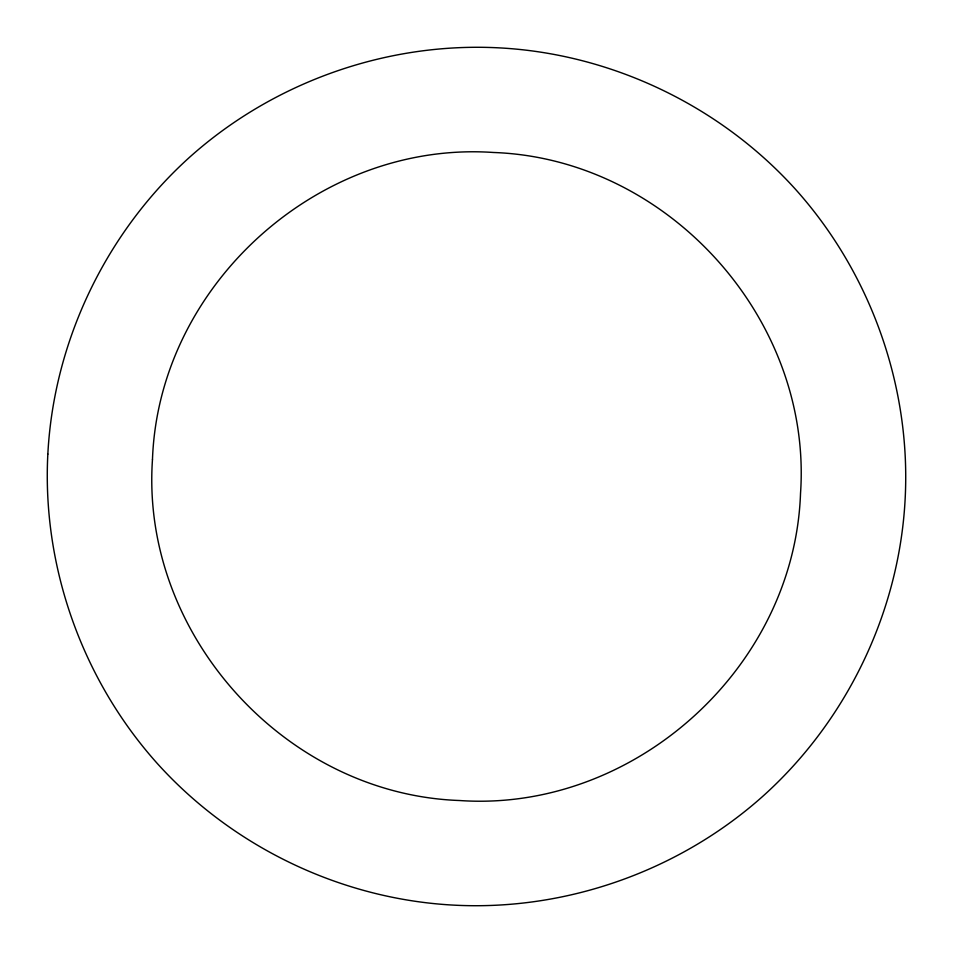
<?xml version="1.0" encoding="UTF-8"?>
<svg xmlns="http://www.w3.org/2000/svg" width="953" height="953" viewBox="0 0 953 953"><rect width="100%" height="100%" fill="white"/><g stroke="black" fill="none" stroke-linecap="round" stroke-linejoin="round"><path stroke-width="1.43" d="M47.841 454.093C41.932 566.558 82.327 680.001 157.543 763.758C232.997 847.288 341.615 899.298 454.081 905.147C566.547 911.068 679.989 870.661 763.746 795.445C847.288 720.003 899.346 611.385 905.147 498.907C911.104 386.441 870.661 272.999 795.445 189.242C719.991 105.712 611.373 53.69 498.907 47.853C386.441 41.932 272.999 82.339 189.242 157.555C105.7 233.008 53.69 341.627 47.841 454.093M152.468 459.56C140.413 633.84 284.959 794.337 459.56 800.52C633.816 812.575 794.373 668.029 800.52 493.44C812.611 319.16 668.005 158.663 493.44 152.48C319.148 140.425 158.651 284.971 152.468 459.56"/></g></svg>
